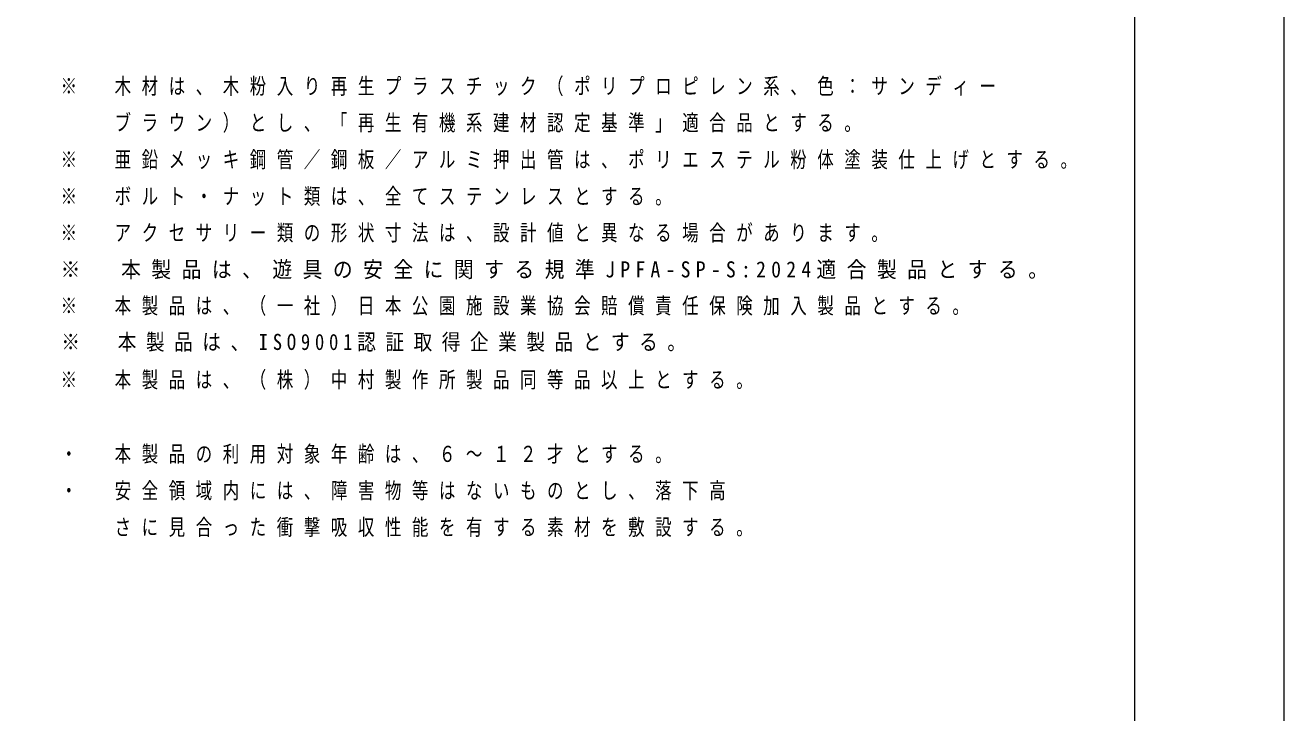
# Model space of a CAD drawing. Units: millimetres on the paper. Extents: x 0 to 420, y -594 to 297.
# Drawn here: x 276.8 to 420, y 62.2 to 140.5 of the extents above; entities that cross this region are included whole.
import ezdxf

# ---------------------------------------------------------------- set-up
doc = ezdxf.new("R2010")
doc.units = ezdxf.units.MM
for name, color, linetype, lineweight in [('0_2', 7, 'Continuous', 13), ('FMT', 7, 'Continuous', 13), ('TEXT', 7, 'Continuous', 13)]:
    doc.layers.add(name, color=color, linetype=linetype, lineweight=lineweight)
doc.styles.add('ＭＳ ゴシック', font='')
doc.styles.get('ＭＳ ゴシック').set_extended_font_data('MS Gothic')

msp = doc.modelspace()

# ---------------------------------------------------------------- linework, layer by layer
at = {"layer": '0_2'}
msp.add_lwpolyline([(0, 297), (420, 297), (420, 0), (0, 0)], close=True, dxfattribs=at)
at = {"layer": 'FMT'}
msp.add_line((403, 272), (403, 15), dxfattribs=at)

# ---------------------------------------------------------------- texts
at = {"layer": 'TEXT', "char_height": 1.833, "attachment_point": 7, "style": 'ＭＳ ゴシック'}
for s, insert in [('\\T1.64;\\W0.75;※\u3000木材は、木粉入り再生プラスチック（ポリプロピレン系、色：サンディー', (280.803, 132.37)), ('\\T1.64;\\W0.75;\u3000\u3000ブラウン）とし、「再生有機系建材認定基準」適合品とする。', (280.803, 128.203)), ('\\T1.64;\\W0.75;※\u3000亜鉛メッキ鋼管／鋼板／アルミ押出管は、ポリエステル粉体塗装仕上げとする。', (280.803, 124.036)), ('\\T1.64;\\W0.75;※\u3000ボルト・ナット類は、全てステンレスとする。', (280.803, 119.87)), ('\\T1.64;\\W0.75;※\u3000アクセサリー類の形状寸法は、設計値と異なる場合があります。', (280.803, 115.703)), ('\\T1.53;\\W0.9;※\u3000本製品は、遊具の安全に関する規準JPFA-SP-S:2024適合製品とする。', (280.803, 111.536)), ('\\T1.64;\\W0.75;※\u3000本製品は、（一社）日本公園施設業協会賠償責任保険加入製品とする。', (280.803, 107.37)), ('\\T1.51;\\W0.85;※\u3000本製品は、ISO9001認証取得企業製品とする。', (280.882, 103.28)), ('\\T1.64;\\W0.75;※\u3000本製品は、（株）中村製作所製品同等品以上とする。', (280.803, 98.949)), ('\\T1.64;\\W0.75;・\u3000本製品の利用対象年齢は、６～１２才とする。', (280.803, 90.529)), ('\\T1.64;\\W0.75;・\u3000安全領域内には、障害物等はないものとし、落下高', (280.803, 86.362)), ('\\T1.64;\\W0.75;\u3000\u3000さに見合った衝撃吸収性能を有する素材を敷設する。', (280.803, 82.196))]:
    msp.add_mtext(s, dxfattribs=dict(at, insert=insert))

doc.saveas('drawing.dxf')
